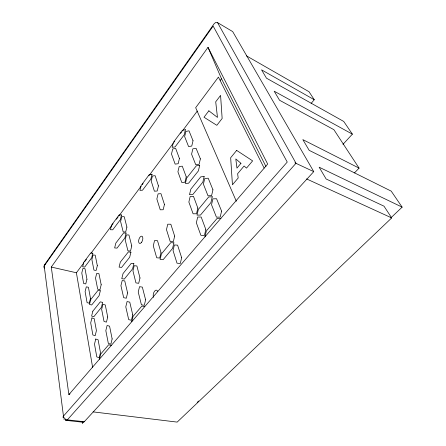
<?xml version="1.0" encoding="UTF-8"?>
<svg xmlns="http://www.w3.org/2000/svg" width="446" height="446" viewBox="0 0 446 446"><rect width="100%" height="100%" fill="white"/><g stroke="black" fill="none" stroke-linecap="round" stroke-linejoin="round"><path stroke-width="0.67" d="M204.976 236.871L206.359 230.944L217.135 218.384L220.915 218.384M131.765 321.756L133.092 316.309L141.895 306.056L144.777 306.67M99.436 359.242L100.735 354.012L108.724 344.697L111.249 345.544M44.438 264.935L214.203 23.649L215.808 22.384L217.525 22.595L232.678 31.582L313.755 171.638L84.266 421.721A3.891 1.79 -80.5 0 1 82.839 422.15M51.273 267.054L207.998 47.343L267.689 164.067L68.874 394.621L51.273 267.054L76.394 272.762L83.904 262.727M84.734 261.612L86.401 259.377M90.99 253.244L113.083 223.691M116.423 219.231L118.09 217.001M118.92 215.886L141.02 186.328M142.268 184.655L143.105 183.54M148.936 175.735L173.12 143.395M173.951 142.274L174.787 141.159M180.624 133.354L181.455 132.239M182.291 131.124L197.299 111.048M220.229 80.38L221.478 78.708L207.998 47.343M311.13 103.411L314.268 99.731L309.033 91.731L246.499 55.878M342.968 144.348L352.379 134.146L343.721 121.44L266.479 78.184L261.546 69.844L314.268 99.731M354.436 172.942L359.069 168.12L333.887 129.674L279.536 100.244L274.184 91.201L352.379 134.146M197.149 402.42L198.632 401.01M390.919 217.821L402.13 207.139L391.214 191.128L309.184 150.352L302.834 139.62L359.069 168.12M402.13 207.139L319.152 167.205L326.115 178.969L384 206.18L391.694 217.921L177.174 422.1L93.097 411.881M68.874 394.621L70 393.812M84.266 421.721L67.346 419.853L65.562 419.212A3.808 2.971 42 0 1 63.46 416.101L44.199 265.983L213.143 26.052L287.246 162.06L63.46 416.101A3.93 1.946 -11.6 0 0 63.639 418.047M83.291 422.267L66.387 420.411A3.964 1.745 -80.1 0 1 65.289 419.307M294.89 162.829L313.755 171.638M306.58 178.924L391.694 217.921M63.917 419.173L64.291 419.519M217.525 22.595L296.005 163.258L67.346 419.853L66.387 420.411A1.974 0.97 -11.6 0 1 65.562 419.212M221.478 78.708L265.961 166.514M264.144 168.092L218.423 77.086L195.671 107.687L236.308 201.23M76.394 272.762L92.645 367.526M82.226 421.805L82.454 423.7M153.636 297.359A4.081 2.169 -75.1 0 1 154.422 291.405A4.081 2.169 -75.1 0 1 157.717 291.578M44.41 268.113A3.25 2.141 -7.4 0 1 44.037 267.639M43.87 267.098A3.25 2.141 -7.4 0 1 44.199 265.983A3.211 2.001 32.6 0 1 45.392 264.372M221.584 211.12L220.19 217.135L216.421 217.146L211.521 204.72L212.887 198.877L216.55 198.721L221.584 211.12M205.829 229.517L204.446 235.432L200.873 235.304L196.351 222.788L197.706 217.04L201.185 217.029L205.829 229.517M212.943 189.829L211.582 195.621L208.003 195.8L203.404 184.142L204.736 178.506L208.226 178.205L212.943 189.829M212.268 196.786L210.908 202.607L200.46 215.089L196.998 215.117L198.347 209.403L208.672 196.948L212.268 196.786M181.656 257.749L180.29 263.502L177.006 263.173L173.042 250.557L174.38 244.954L177.586 245.144L181.656 257.749M204.156 176.532L202.83 182.152L192.817 194.517L189.511 194.69L190.827 189.171L200.733 176.839L204.156 176.532M197.851 208.065L196.502 213.768L193.101 213.801L188.853 202.049L190.174 196.502L193.492 196.34L197.851 208.065M200.382 158.876L199.078 164.357L195.755 164.747L191.579 154.171L192.862 148.83L196.101 148.334L200.382 158.876M199.702 165.394L198.392 170.907L188.608 183.2L185.391 183.451L186.69 178.038L196.368 165.778L199.702 165.394M193.029 140.752L191.752 146.054L188.58 146.561L184.644 136.588L185.898 131.419L188.998 130.823L193.029 140.752M186.238 176.828L184.939 182.224L181.778 182.481L177.915 171.799L179.192 166.536L182.275 166.174L186.238 176.828M174.659 236.09L173.327 241.648L170.194 241.487L166.464 229.612L167.768 224.199L170.829 224.238L174.659 236.09M173.895 242.847L172.563 248.433L163.125 259.706L160.097 259.416L161.419 253.936L170.751 242.68L173.895 242.847M185.408 129.708L184.159 134.865L175.111 146.896L172.167 147.375L173.405 142.307L182.364 130.31L185.408 129.708M179.426 158.508L178.16 163.732L175.139 164.111L171.493 154.032L172.736 148.936L175.691 148.462L179.426 158.508M145.613 299.835L144.281 305.354L141.404 304.752L138.227 292.035L139.537 286.661L142.346 287.129L145.613 299.835M161.017 252.581L159.696 258.05L156.713 257.777L153.279 245.846L154.572 240.517L157.488 240.667L161.017 252.581M139.994 277.981L138.689 283.322L135.941 282.881L132.941 270.884L134.218 265.677L136.911 265.994L139.994 277.981M132.752 314.859L131.425 320.295L128.693 319.598L125.783 306.859L127.082 301.568L129.753 302.132L132.752 314.859M164.446 204.48L163.169 209.748L160.248 209.81L156.847 198.988L158.101 193.848L160.961 193.681L164.446 204.48M133.867 263.681L132.59 268.866L124.328 279.068L121.769 278.678L123.035 273.576L131.219 263.38L133.867 263.681M127.595 292.961L126.307 298.218L123.687 297.688L120.933 285.663L122.204 280.534L124.769 280.941L127.595 292.961M158.447 185.904L157.198 191.005L154.394 191.189L151.183 180.959L152.409 175.98L155.152 175.702L158.447 185.904M131.76 245.963L130.505 251.037L127.93 250.83L125.181 239.842L126.413 234.891L128.939 234.997L131.76 245.963M130.94 252.152L129.686 257.242L121.585 267.422L119.088 267.109L120.331 262.097L128.353 251.934L130.94 252.152M152.025 174.241L150.798 179.208L142.536 190.191L139.933 190.375L141.142 185.486L149.326 174.531L152.025 174.241M112.147 338.921L110.842 344.217L108.328 343.381L105.825 330.637L107.107 325.474L109.571 326.177L112.147 338.921M95.767 339.044L94.502 344.128L96.776 356.867L99.174 357.781L100.467 352.563L98.114 339.824L95.767 339.044M126.904 227.086L125.683 232.004L123.202 231.92L120.598 221.511L121.803 216.711L124.233 216.695L126.904 227.086M126.095 233.052L124.863 237.986L117.036 248.11L114.633 247.926L115.849 243.07L123.609 232.957L126.095 233.052M107.709 316.995L106.438 322.123L104.024 321.454L101.655 309.396L102.903 304.389L105.273 304.941L107.709 316.995M92.835 311.169L91.603 316.08L93.855 316.688L101.393 307.383L102.641 302.394L100.311 301.864L92.835 311.169M91.937 317.948L90.7 322.882L92.857 334.946L95.16 335.687L96.425 330.637L94.201 318.572L91.937 317.948M101.192 284.76L99.965 289.644L97.691 289.203L95.516 278.126L96.721 273.353L98.951 273.688L101.192 284.76M100.322 290.781L99.096 295.681L91.692 304.98L89.49 304.451L90.705 299.623L98.042 290.335L100.322 290.781M121.502 214.955L120.303 219.744L112.732 229.807L110.413 229.74L111.606 225.024L119.11 214.978L121.502 214.955M97.334 265.693L96.135 270.432L93.944 270.12L91.876 259.594L93.052 254.961L95.21 255.179L97.334 265.693M90.477 298.363L89.256 303.18L87.087 302.667L85.102 291.561L86.295 286.856L88.431 287.269L90.477 298.363M92.829 253.2L91.653 257.821L84.701 267.059L82.649 266.78L83.815 262.226L90.705 252.999L92.829 253.2M86.953 279.252L85.76 283.929L83.664 283.539L81.78 272.985L82.945 268.414L85.008 268.709L86.953 279.252M208.867 110.825L204 117.237L216.834 125.32L222.147 118.485L220.58 95.394L215.713 101.811L217.464 117.409L208.867 110.825M236.659 150.408L230.666 157.733L232.444 184.789L238.192 177.982L237.629 173.711L244.085 166.018L246.526 168.103L252.637 160.867L236.659 150.408M240.957 163.297L236.954 168.103L235.806 158.954L240.957 163.297M141.466 242.434A3.774 1.868 -72.6 0 0 142.09 236.308A3.774 1.868 -72.6 0 0 138.656 240.667A3.774 1.868 -72.6 0 0 141.466 242.434"/></g></svg>
